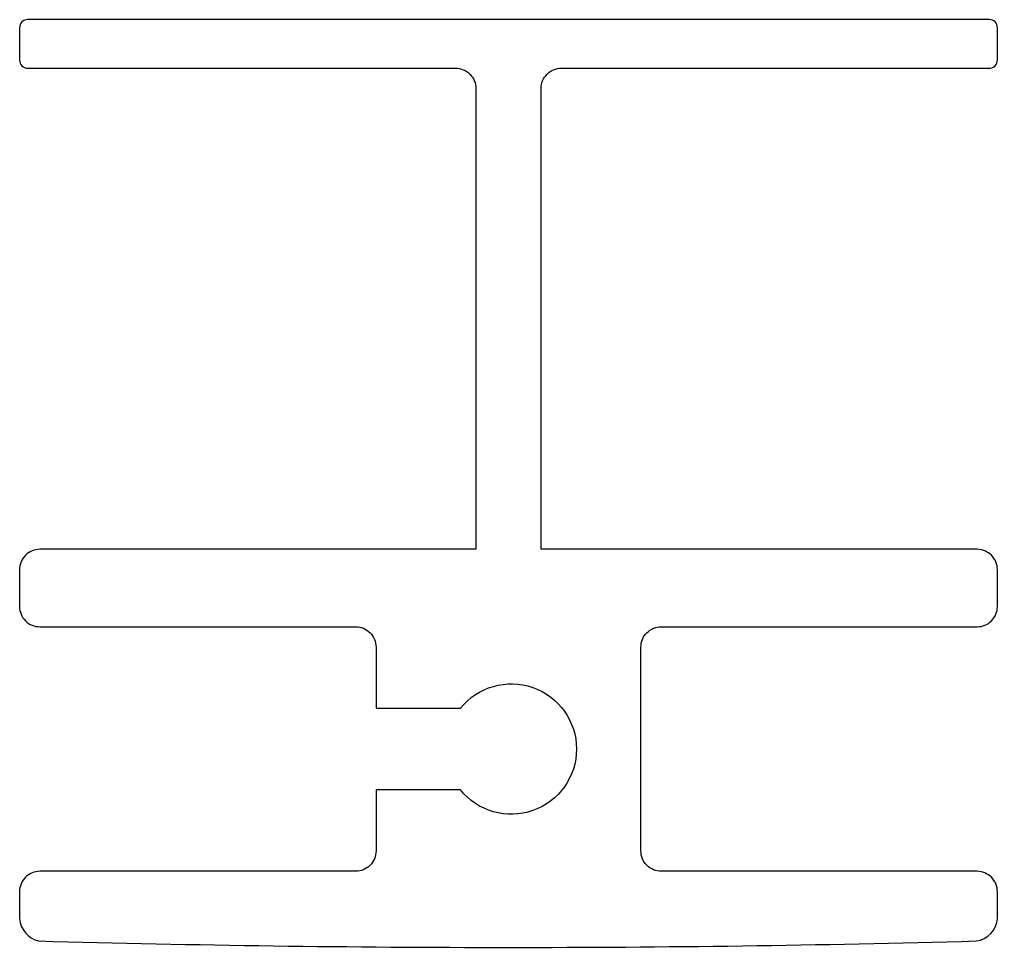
# Model space of a CAD drawing. Extents: x 1425.4 to 1449.4, y -12.3 to 10.4.
import ezdxf

# ---------------------------------------------------------------- set-up
doc = ezdxf.new("R2010")
doc.units = 0
doc.header["$LTSCALE"] = 15
doc.layers.get('0').update_dxf_attribs({"linetype": 'CONTINUOUS'})

msp = doc.modelspace()

# ---------------------------------------------------------------- linework, layer by layer
msp.add_lwpolyline([(1438.155, 8.755, -0.414214), (1438.655, 9.255), (1449.155, 9.255, 0.414214), (1449.355, 9.455), (1449.355, 10.249, 0.414214), (1449.155, 10.449), (1425.555, 10.449, 0.414214), (1425.355, 10.249), (1425.355, 9.455, 0.414214), (1425.555, 9.255), (1436.055, 9.255, -0.414214), (1436.555, 8.755), (1436.555, 5.673), (1436.555, -2.55), (1425.855, -2.55, 0.414214), (1425.355, -3.05), (1425.355, -3.95, 0.414214), (1425.855, -4.45), (1433.605, -4.45, -0.414214), (1434.105, -4.95), (1434.105, -6.45), (1436.175, -6.45, -2.849), (1436.175, -8.45), (1434.105, -8.45), (1434.105, -9.95, -0.414214), (1433.605, -10.45), (1425.855, -10.45, 0.414214), (1425.355, -10.95), (1425.355, -11.605, 0.330189), (1425.823, -12.159, 0.006921), (1437.355, -12.318, 0.006888), (1448.833, -12.16, 0.365421), (1449.355, -11.605), (1449.355, -10.95, 0.414214), (1448.855, -10.45), (1441.105, -10.45, -0.414214), (1440.605, -9.95), (1440.605, -4.95, -0.414214), (1441.105, -4.45), (1448.855, -4.45, 0.414214), (1449.355, -3.95), (1449.355, -3.05, 0.414214), (1448.855, -2.55), (1438.155, -2.55), (1438.155, 0.695), (1438.155, 5.673)], format="xyb", close=True)

doc.saveas('drawing.dxf')
